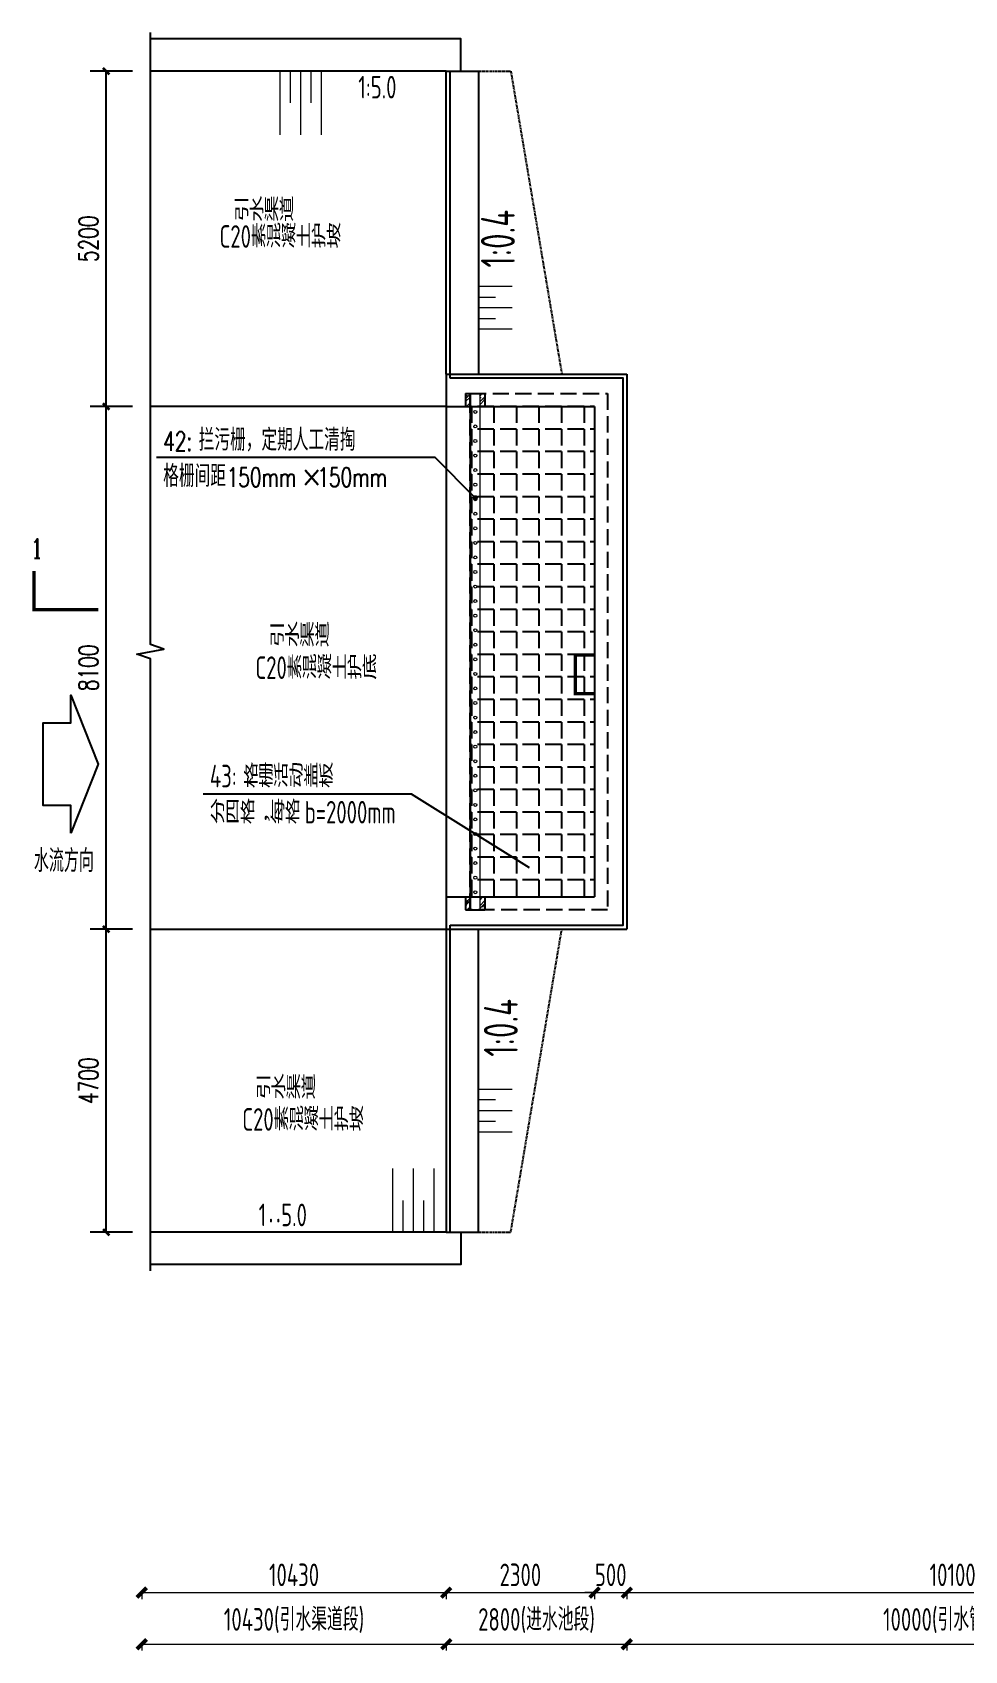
# Model space of a CAD drawing. Header units: millimetres. Extents: x 1742399 to 4898386, y 2481636 to 5226310.
# Drawn here: x 2389192 to 2403643, y 2579899 to 2604984 of the extents above; entities that cross this region are included whole.
import ezdxf
from ezdxf.enums import TextEntityAlignment as Align

# ---------------------------------------------------------------- set-up
doc = ezdxf.new("R2010")
doc.units = ezdxf.units.MM
doc.header["$LTSCALE"] = 1000
doc.linetypes.add('DASH', pattern=[0.35, 0.25, -0.1])
doc.linetypes.add('DASHED', pattern=[0.75, 0.5, -0.25])
for name, color, linetype in [('1', 1, 'Continuous'), ('AXIS', 3, 'Continuous'), ('BZ', 7, 'Continuous'), ('DIM_LEAD', 3, 'Continuous'), ('DIM_SYMB', 3, 'Continuous'), ('DXPM', 4, 'Continuous'), ('PUB_DIM', 3, 'Continuous'), ('YHG_粗线', 6, 'Continuous'), ('YHJ_剖面_梁板', 4, 'Continuous'), ('断面标高标注', 3, 'Continuous'), ('细线', 4, 'Continuous'), ('轮廓线', 2, 'Continuous'), ('附属构件', 6, 'Continuous')]:
    doc.layers.add(name, color=color, linetype=linetype)
doc.layers.add('文字', color=4, linetype='Continuous', lineweight=0)
doc.styles.add('_TCH_DIM', font='SIMPLEX', dxfattribs={"bigfont": 'GBCBIG'})
doc.styles.add('_TCH_DIM_T3', font='SIMPLEX', dxfattribs={"width": 0.705882, "bigfont": 'GBCBIG'})
doc.styles.add('_TCH_LABEL', font='COMPLEX', dxfattribs={"bigfont": 'GBCBIG'})
doc.styles.add('TSSD_Rein', font='TSSDENG', dxfattribs={"width": 0.7, "bigfont": '@1HZTXT'})
doc.styles.add('TSSD_REIN_T3', font='tssdeng.shx', dxfattribs={"width": 0.7, "bigfont": 'hztxt.shx'})
doc.styles.add('设计文字', font='ecidi_romand.shx', dxfattribs={"width": 0.8, "height": 3.5, "bigfont": 'ecidi_hzfs.shx'})
doc.dimstyles.new('_TCH_ARCH&&100', dxfattribs={"dimtxt": 350, "dimasz": 150, "dimexe": 100, "dimexo": 200, "dimgap": 100, "dimtad": 1, "dimdec": 0, "dimzin": 0, "dimdsep": 46, "dimtxsty": 'TSSD_REIN_T3', "dimblk": 'ARCHTICK', "dimcen": 0.09, "dimclrt": 7, "dimazin": 2, "dimtfac": 1, "dimtdec": 0, "dimtix": 1, "dimtmove": 2, "dimatfit": 3, "dimfxl": 1, "dimfxlon": 1, "dimtolj": 1, "dimtzin": 0, "dimlwd": 18, "dimlwe": 18, "dimarcsym": 0})
doc.dimstyles.new('_TCH_ARCH_M_M&&100', dxfattribs={"dimtxt": 297.5, "dimasz": 100, "dimexe": 250, "dimexo": 300, "dimgap": 126.25, "dimtad": 1, "dimdec": 0, "dimzin": 0, "dimdsep": 46, "dimtxsty": '_TCH_DIM_T3', "dimblk": 'ARCHTICK', "dimcen": 0.09, "dimclrt": 7, "dimazin": 2, "dimtfac": 1, "dimtdec": 0, "dimtix": 1, "dimtmove": 2, "dimatfit": 3, "dimfxl": 75, "dimtolj": 1, "dimtzin": 0, "dimarcsym": 0})

# ---------------------------------------------------------------- blocks, each defined once
blk = doc.blocks.new('_ArchTick')
at = {"color": 0, "linetype": 'ByBlock', "const_width": 0.4}
blk.add_lwpolyline([(-0.5, -0.5), (0.5, 0.5)], dxfattribs=at)
blk = doc.blocks.new('*D976')
at = {"layer": 'Defpoints', "color": 0, "transparency": 16777216}
for p in [(2390336, 2604384), (2391042, 2604384), (2391042, 2599184)]:
    blk.add_point(p, dxfattribs=at)
at = {"layer": 'PUB_DIM', "color": 0, "lineweight": -2, "transparency": 16777216}
for p, q in [((2390742, 2604384), (2390086, 2604384)), ((2390336, 2599184), (2390336, 2604384)), ((2390742, 2599184), (2390086, 2599184))]:
    blk.add_line(p, q, dxfattribs=at)
at = {"layer": 'PUB_DIM', "color": 0, "lineweight": -2, "transparency": 16777216, "xscale": 100, "yscale": 100, "zscale": 100}
for p, rotation in [((2390336, 2604384), 90), ((2390336, 2599184), 270)]:
    blk.add_blockref('_ArchTick', p, dxfattribs=dict(at, rotation=rotation))
at = {"layer": 'PUB_DIM', "color": 7, "transparency": 16777216, "insert": (2390061, 2601784), "char_height": 297.5, "attachment_point": 5, "rotation": 90, "style": '_TCH_DIM_T3'}
blk.add_mtext('\\A1;5200', dxfattribs=at)
blk = doc.blocks.new('*D977')
at = {"layer": 'Defpoints', "color": 0, "transparency": 16777216}
for p in [(2390336, 2599184), (2391042, 2599184), (2391042, 2591084)]:
    blk.add_point(p, dxfattribs=at)
at = {"layer": 'PUB_DIM', "color": 0, "lineweight": -2, "transparency": 16777216}
for p, q in [((2390742, 2599184), (2390086, 2599184)), ((2390336, 2591084), (2390336, 2599184)), ((2390742, 2591084), (2390086, 2591084))]:
    blk.add_line(p, q, dxfattribs=at)
at = {"layer": 'PUB_DIM', "color": 0, "lineweight": -2, "transparency": 16777216, "xscale": 100, "yscale": 100, "zscale": 100}
for p, rotation in [((2390336, 2599184), 90), ((2390336, 2591084), 270)]:
    blk.add_blockref('_ArchTick', p, dxfattribs=dict(at, rotation=rotation))
at = {"layer": 'PUB_DIM', "color": 7, "transparency": 16777216, "insert": (2390061, 2595134), "char_height": 297.5, "attachment_point": 5, "rotation": 90, "style": '_TCH_DIM_T3'}
blk.add_mtext('\\A1;8100', dxfattribs=at)
blk = doc.blocks.new('*D931')
at = {"layer": 'Defpoints', "color": 0, "transparency": 16777216}
for p in [(2390336, 2591084), (2391042, 2591084), (2391042, 2586384)]:
    blk.add_point(p, dxfattribs=at)
at = {"layer": 'PUB_DIM', "color": 0, "lineweight": -2, "transparency": 16777216}
for p, q in [((2390742, 2591084), (2390086, 2591084)), ((2390336, 2586384), (2390336, 2591084)), ((2390742, 2586384), (2390086, 2586384))]:
    blk.add_line(p, q, dxfattribs=at)
at = {"layer": 'PUB_DIM', "color": 0, "lineweight": -2, "transparency": 16777216, "xscale": 100, "yscale": 100, "zscale": 100}
for p, rotation in [((2390336, 2591084), 90), ((2390336, 2586384), 270)]:
    blk.add_blockref('_ArchTick', p, dxfattribs=dict(at, rotation=rotation))
at = {"layer": 'PUB_DIM', "color": 7, "transparency": 16777216, "insert": (2390061, 2588734), "char_height": 297.5, "attachment_point": 5, "rotation": 90, "style": '_TCH_DIM_T3'}
blk.add_mtext('\\A1;4700', dxfattribs=at)
blk = doc.blocks.new('*D932')
at = {"layer": 'AXIS', "color": 0, "lineweight": 18, "transparency": 16777216}
for p, q in [((2390888, 2580800), (2390888, 2580699)), ((2390888, 2580799), (2395607, 2580799)), ((2395607, 2580800), (2395607, 2580699))]:
    blk.add_line(p, q, dxfattribs=at)
at = {"layer": 'Defpoints', "color": 0, "transparency": 16777216}
for p in [(2390888, 2582197), (2395607, 2582197), (2395607, 2580799)]:
    blk.add_point(p, dxfattribs=at)
at = {"layer": 'AXIS', "color": 0, "lineweight": 18, "transparency": 16777216, "xscale": 150, "yscale": 150, "zscale": 150, "rotation": 180}
blk.add_blockref('_ArchTick', (2390888, 2580799), dxfattribs=at)
at = {"layer": 'AXIS', "color": 0, "lineweight": 18, "transparency": 16777216, "xscale": 150, "yscale": 150, "zscale": 150}
blk.add_blockref('_ArchTick', (2395607, 2580799), dxfattribs=at)
at = {"layer": 'AXIS', "color": 7, "transparency": 16777216, "insert": (2393248, 2581074), "char_height": 350, "attachment_point": 5, "style": 'TSSD_REIN_T3'}
blk.add_mtext('\\A1;10430', dxfattribs=at)
blk = doc.blocks.new('*D933')
at = {"layer": 'AXIS', "color": 0, "lineweight": 18, "transparency": 16777216}
for p, q in [((2395607, 2580800), (2395607, 2580699)), ((2395607, 2580799), (2397907, 2580799)), ((2397907, 2580800), (2397907, 2580699))]:
    blk.add_line(p, q, dxfattribs=at)
at = {"layer": 'Defpoints', "color": 0, "transparency": 16777216}
for p in [(2395607, 2582197), (2397907, 2582197), (2397907, 2580799)]:
    blk.add_point(p, dxfattribs=at)
at = {"layer": 'AXIS', "color": 0, "lineweight": 18, "transparency": 16777216, "xscale": 150, "yscale": 150, "zscale": 150, "rotation": 180}
blk.add_blockref('_ArchTick', (2395607, 2580799), dxfattribs=at)
at = {"layer": 'AXIS', "color": 0, "lineweight": 18, "transparency": 16777216, "xscale": 150, "yscale": 150, "zscale": 150}
blk.add_blockref('_ArchTick', (2397907, 2580799), dxfattribs=at)
at = {"layer": 'AXIS', "color": 7, "transparency": 16777216, "insert": (2396757, 2581074), "char_height": 350, "attachment_point": 5, "style": 'TSSD_REIN_T3'}
blk.add_mtext('\\A1;2300', dxfattribs=at)
blk = doc.blocks.new('*D934')
at = {"layer": 'AXIS', "color": 0, "lineweight": 18, "transparency": 16777216}
for p, q in [((2397907, 2580799), (2397757, 2580799)), ((2397907, 2580800), (2397907, 2580699)), ((2397907, 2580799), (2398407, 2580799)), ((2398407, 2580800), (2398407, 2580699)), ((2398407, 2580799), (2398557, 2580799))]:
    blk.add_line(p, q, dxfattribs=at)
at = {"layer": 'Defpoints', "color": 0, "transparency": 16777216}
for p in [(2397907, 2582197), (2398407, 2582197), (2398407, 2580799)]:
    blk.add_point(p, dxfattribs=at)
at = {"layer": 'AXIS', "color": 0, "lineweight": 18, "transparency": 16777216, "xscale": 150, "yscale": 150, "zscale": 150}
blk.add_blockref('_ArchTick', (2397907, 2580799), dxfattribs=at)
at = {"layer": 'AXIS', "color": 0, "lineweight": 18, "transparency": 16777216, "xscale": 150, "yscale": 150, "zscale": 150, "rotation": 180}
blk.add_blockref('_ArchTick', (2398407, 2580799), dxfattribs=at)
at = {"layer": 'AXIS', "color": 7, "transparency": 16777216, "insert": (2398157, 2581074), "char_height": 350, "attachment_point": 5, "style": 'TSSD_REIN_T3'}
blk.add_mtext('\\A1;500', dxfattribs=at)
blk = doc.blocks.new('*D935')
at = {"layer": 'AXIS', "color": 0, "lineweight": 18, "transparency": 16777216}
for p, q in [((2398407, 2580800), (2398407, 2580699)), ((2398407, 2580799), (2408507, 2580799)), ((2408507, 2580800), (2408507, 2580699))]:
    blk.add_line(p, q, dxfattribs=at)
at = {"layer": 'Defpoints', "color": 0, "transparency": 16777216}
for p in [(2398407, 2582197), (2408507, 2582197), (2408507, 2580799)]:
    blk.add_point(p, dxfattribs=at)
at = {"layer": 'AXIS', "color": 0, "lineweight": 18, "transparency": 16777216, "xscale": 150, "yscale": 150, "zscale": 150, "rotation": 180}
blk.add_blockref('_ArchTick', (2398407, 2580799), dxfattribs=at)
at = {"layer": 'AXIS', "color": 0, "lineweight": 18, "transparency": 16777216, "xscale": 150, "yscale": 150, "zscale": 150}
blk.add_blockref('_ArchTick', (2408507, 2580799), dxfattribs=at)
at = {"layer": 'AXIS', "color": 7, "transparency": 16777216, "insert": (2403457, 2581074), "char_height": 350, "attachment_point": 5, "style": 'TSSD_REIN_T3'}
blk.add_mtext('\\A1;10100', dxfattribs=at)
blk = doc.blocks.new('*D945')
at = {"layer": 'AXIS', "color": 0, "lineweight": 18, "transparency": 16777216}
for p, q in [((2390888, 2580000), (2390888, 2579899)), ((2390888, 2579999), (2395607, 2579999)), ((2395607, 2580000), (2395607, 2579899))]:
    blk.add_line(p, q, dxfattribs=at)
at = {"layer": 'Defpoints', "color": 0, "transparency": 16777216}
for p in [(2390888, 2582197), (2395607, 2582197), (2395607, 2579999)]:
    blk.add_point(p, dxfattribs=at)
at = {"layer": 'AXIS', "color": 0, "lineweight": 18, "transparency": 16777216, "xscale": 150, "yscale": 150, "zscale": 150, "rotation": 180}
blk.add_blockref('_ArchTick', (2390888, 2579999), dxfattribs=at)
at = {"layer": 'AXIS', "color": 0, "lineweight": 18, "transparency": 16777216, "xscale": 150, "yscale": 150, "zscale": 150}
blk.add_blockref('_ArchTick', (2395607, 2579999), dxfattribs=at)
at = {"layer": 'AXIS', "color": 7, "transparency": 16777216, "insert": (2393248, 2580366), "char_height": 350, "attachment_point": 5, "style": 'TSSD_REIN_T3'}
blk.add_mtext('\\A1;10430(引水渠道段)', dxfattribs=at)
blk = doc.blocks.new('*D946')
at = {"layer": 'AXIS', "color": 0, "lineweight": 18, "transparency": 16777216}
for p, q in [((2395607, 2580000), (2395607, 2579899)), ((2395607, 2579999), (2398407, 2579999)), ((2398407, 2580000), (2398407, 2579899))]:
    blk.add_line(p, q, dxfattribs=at)
at = {"layer": 'Defpoints', "color": 0, "transparency": 16777216}
for p in [(2395607, 2582197), (2398407, 2582197), (2398407, 2579999)]:
    blk.add_point(p, dxfattribs=at)
at = {"layer": 'AXIS', "color": 0, "lineweight": 18, "transparency": 16777216, "xscale": 150, "yscale": 150, "zscale": 150, "rotation": 180}
blk.add_blockref('_ArchTick', (2395607, 2579999), dxfattribs=at)
at = {"layer": 'AXIS', "color": 0, "lineweight": 18, "transparency": 16777216, "xscale": 150, "yscale": 150, "zscale": 150}
blk.add_blockref('_ArchTick', (2398407, 2579999), dxfattribs=at)
at = {"layer": 'AXIS', "color": 7, "transparency": 16777216, "insert": (2397007, 2580366), "char_height": 350, "attachment_point": 5, "style": 'TSSD_REIN_T3'}
blk.add_mtext('\\A1;2800(进水池段)', dxfattribs=at)
blk = doc.blocks.new('*D947')
at = {"layer": 'AXIS', "color": 0, "lineweight": 18, "transparency": 16777216}
for p, q in [((2398407, 2580000), (2398407, 2579899)), ((2398407, 2579999), (2408507, 2579999)), ((2408507, 2580000), (2408507, 2579899))]:
    blk.add_line(p, q, dxfattribs=at)
at = {"layer": 'Defpoints', "color": 0, "transparency": 16777216}
for p in [(2398407, 2582197), (2408507, 2582197), (2408507, 2579999)]:
    blk.add_point(p, dxfattribs=at)
at = {"layer": 'AXIS', "color": 0, "lineweight": 18, "transparency": 16777216, "xscale": 150, "yscale": 150, "zscale": 150, "rotation": 180}
blk.add_blockref('_ArchTick', (2398407, 2579999), dxfattribs=at)
at = {"layer": 'AXIS', "color": 0, "lineweight": 18, "transparency": 16777216, "xscale": 150, "yscale": 150, "zscale": 150}
blk.add_blockref('_ArchTick', (2408507, 2579999), dxfattribs=at)
at = {"layer": 'AXIS', "color": 7, "transparency": 16777216, "insert": (2403457, 2580366), "char_height": 350, "attachment_point": 5, "style": 'TSSD_REIN_T3'}
blk.add_mtext('\\A1;10000(引水管道段)', dxfattribs=at)

msp = doc.modelspace()

# ---------------------------------------------------------------- hatches: boundary and pattern name
at = {"layer": '细线', "linetype": 'Continuous', "lineweight": 0, "ltscale": 0.5}
h = msp.add_hatch(dxfattribs=at)
h.set_pattern_fill('AR-CONC', color=8, angle=-180)
h.set_pattern_definition([(230, (2401084.58, 2533313.74), (-182.18467, 15.9391), [19.05, -209.55]), (175, (2401084.58, 2533313.74), (35.2434, -191.05685), [15.24, -167.6406]), (280.45144, (2401069.4, 2533315.06), (-146.94125, -175.11775), [16.19, -178.09024]), (226.1842, (2401084.58, 2533262.94), (-271.07904, 42.0423), [28.575, -314.325]), (276.63556, (2401062, 2533266.44), (-237.4041, -247.4261), [24.285, -267.1356]), (171.18415, (2401084.58, 2533262.94), (-237.4041, -247.4261), [22.86, -251.4597]), (201, (2401059.18, 2533275.64), (-151.6144, 102.2652), [19.05, -209.55]), (146, (2401059.18, 2533275.64), (-61.80203, -184.18797), [15.24, -167.64]), (251.45144, (2401046.54, 2533284.16), (-213.4164, -81.92277), [16.19, -178.08994]), (217.5, (2401084.58, 2533313.736), (-3.088603, -84.55504), [0, -165.608, 0, -170.18, 0, -168.275]), (187.5, (2401084.58, 2533313.74), (-66.81966, -100.18057), [0, -97.028, 0, -161.798, 0, -64.135]), (147.5, (2401141.22, 2533313.736), (-135.590595, 5.728744), [0, -63.5, 0, -198.12, 0, -262.89]), (137.5, (2401166.62, 2533313.74), (-148.12918, -25.4265), [0, -82.55, 0, -131.572, 0, -186.69])])
h.paths.add_polyline_path([(2396207.5, 2599384.1), (2396127.2, 2599384.1), (2396127.2, 2599184.1), (2396207.5, 2599184.1)])
h.paths.add_polyline_path([(2395977.2, 2599384.1), (2395907.5, 2599384.1), (2395907.5, 2599184.1), (2395977.2, 2599184.1)])
h = msp.add_hatch(dxfattribs=at)
h.set_pattern_fill('ANSI32', color=8, scale=10, angle=-180)
h.set_pattern_definition([(225, (2401084.58, 2533313.74), (67.35192, -67.35192), []), (225, (2401039.68, 2533313.74), (67.35192, -67.35192), [])])
h.paths.add_polyline_path([(2395977.2, 2599384.1), (2395907.5, 2599384.1), (2395907.5, 2599184.1), (2395977.2, 2599184.1)])
h.paths.add_polyline_path([(2396207.5, 2599384.1), (2396127.2, 2599384.1), (2396127.2, 2599184.1), (2396207.5, 2599184.1)])
h = msp.add_hatch(dxfattribs=at)
h.set_pattern_fill('AR-CONC', color=8, angle=-180)
h.set_pattern_definition([(230, (2401084.58, 2546113.74), (-182.18467, 15.9391), [19.05, -209.55]), (175, (2401084.58, 2546113.74), (35.2434, -191.05685), [15.24, -167.6406]), (280.45144, (2401069.4, 2546115.06), (-146.94125, -175.11775), [16.19, -178.09024]), (226.1842, (2401084.58, 2546062.94), (-271.079, 42.0423), [28.575, -314.325]), (276.63556, (2401062, 2546066.44), (-237.4041, -247.4261), [24.285, -267.1356]), (171.18415, (2401084.58, 2546062.94), (-237.4041, -247.4261), [22.86, -251.4597]), (201, (2401059.18, 2546075.64), (-151.6144, 102.2652), [19.05, -209.55]), (146, (2401059.18, 2546075.64), (-61.802, -184.188), [15.24, -167.64]), (251.45144, (2401046.54, 2546084.16), (-213.4164, -81.9228), [16.19, -178.08994]), (217.5, (2401084.58, 2546113.736), (-3.0886, -84.55504), [0, -165.608, 0, -170.18, 0, -168.275]), (187.5, (2401084.58, 2546113.74), (-66.81966, -100.18057), [0, -97.028, 0, -161.798, 0, -64.135]), (147.5, (2401141.22, 2546113.736), (-135.5906, 5.72874), [0, -63.5, 0, -198.12, 0, -262.89]), (137.5, (2401166.62, 2546113.74), (-148.12918, -25.4265), [0, -82.55, 0, -131.572, 0, -186.69])])
h.paths.add_polyline_path([(2396207.5, 2591584.1), (2396127.2, 2591584.1), (2396127.2, 2591384.1), (2396207.5, 2591384.1)])
h.paths.add_polyline_path([(2395977.2, 2591584.1), (2395907.5, 2591584.1), (2395907.5, 2591384.1), (2395977.2, 2591384.1)])
h = msp.add_hatch(dxfattribs=at)
h.set_pattern_fill('ANSI32', color=8, scale=10, angle=-180)
h.set_pattern_definition([(225, (2401084.58, 2546113.74), (67.35192, -67.35192), []), (225, (2401039.68, 2546113.74), (67.35192, -67.35192), [])])
h.paths.add_polyline_path([(2395977.2, 2591584.1), (2395907.5, 2591584.1), (2395907.5, 2591384.1), (2395977.2, 2591384.1)])
h.paths.add_polyline_path([(2396207.5, 2591584.1), (2396127.2, 2591584.1), (2396127.2, 2591384.1), (2396207.5, 2591384.1)])
at = {"layer": '附属构件'}
h = msp.add_hatch(dxfattribs=at)
h.set_pattern_fill('ANGLE', color=256, scale=100, angle=-180)
h.set_pattern_definition([(180, (2653743.53, 2505584.12), (-1e-13, -349.25), [254, -95.25]), (270, (2653743.53, 2505584.12), (349.25, -1e-13), [254, -95.25])])
h.paths.add_polyline_path([(2397907.5, 2599184.1), (2395977.2, 2599184.1), (2395977.2, 2591584.1), (2397907.5, 2591584.1)])

# ---------------------------------------------------------------- linework, layer by layer
at = {"layer": '1', "color": 8}
for p, q in [((2395907.5, 2599384.1), (2396207.5, 2599384.1)), ((2395907.5, 2591384.1), (2396207.5, 2591384.1))]:
    msp.add_line(p, q, dxfattribs=at)
at = {"layer": 'AXIS'}
for p, q in [((2395435.7, 2598393.9), (2391115.4, 2598393.9)), ((2396057.8, 2597770.3), (2395435.7, 2598393.9))]:
    msp.add_line(p, q, dxfattribs=at)
at = {"layer": 'AXIS', "const_width": 40}
msp.add_lwpolyline([(2396071.9, 2597756.1, 1), (2396043.7, 2597784.4, 1)], format="xyb", close=True, dxfattribs=at)
at = {"layer": 'BZ', "flags": 128}
msp.add_lwpolyline([(2389785.7, 2592570.6), (2389785.7, 2592998), (2389358.3, 2592998), (2389358.3, 2594280.2), (2389785.7, 2594280.2), (2389785.7, 2594707.6), (2390213.1, 2593639.1)], close=True, dxfattribs=at)
at = {"layer": 'DIM_LEAD'}
for p, q in [((2395069.4, 2593175.7), (2391838.2, 2593175.7)), ((2396900.4, 2592032.5), (2395069.4, 2593175.7))]:
    msp.add_line(p, q, dxfattribs=at)
at = {"layer": 'DIM_SYMB', "color": 8}
msp.add_lwpolyline([(2391021.6, 2585784.1), (2391021.6, 2595271.6), (2390811.6, 2595348), (2391231.6, 2595422.1), (2391021.6, 2595496.6), (2391021.6, 2604984.1)], dxfattribs=at)
at = {"layer": 'DIM_SYMB', "const_width": 50}
msp.add_lwpolyline([(2389216.5, 2596634.1), (2389216.5, 2596034.1), (2390216.5, 2596034.1)], dxfattribs=at)
at = {"layer": 'DXPM', "color": 8, "linetype": 'DASHED', "ltscale": 0.03, "flags": 128}
for points in [[(2396107.5, 2604384.1), (2396607.5, 2604384.1), (2397399.3, 2599684.1)], [(2396107.5, 2586384.1), (2396607.5, 2586384.1), (2397399.3, 2591084.1)]]:
    msp.add_lwpolyline(points, dxfattribs=at)
at = {"layer": 'YHG_粗线', "color": 8}
for points in [[(2395667.5, 2599624.1), (2395667.5, 2604384.1)], [(2395667.5, 2591144.1), (2398347.5, 2591144.1), (2398347.5, 2599624.1), (2395667.5, 2599624.1)], [(2395667.5, 2586384.1), (2395667.5, 2591144.1)]]:
    msp.add_lwpolyline(points, dxfattribs=at)
at = {"layer": 'YHJ_剖面_梁板', "color": 8, "const_width": 50}
msp.add_lwpolyline([(2397907.5, 2595334.1), (2397607.5, 2595334.1), (2397607.5, 2594734.1), (2397907.5, 2594734.1)], dxfattribs=at)
at = {"layer": '文字', "color": 8}
for p, q in [((2393032.2, 2603395.3), (2393032.2, 2604384.1)), ((2393192.5, 2603889.7), (2393192.5, 2604384.1)), ((2393352.8, 2603395.3), (2393352.8, 2604384.1)), ((2393513.2, 2603889.7), (2393513.2, 2604384.1)), ((2393673.5, 2603395.3), (2393673.5, 2604384.1)), ((2396631.2, 2601045.5), (2396107.5, 2601045.5)), ((2396369.3, 2600876.4), (2396107.5, 2600876.4)), ((2396631.2, 2600713.8), (2396107.5, 2600713.8)), ((2396369.3, 2600544.7), (2396107.5, 2600544.7)), ((2396631.2, 2600382.1), (2396107.5, 2600382.1)), ((2396631.2, 2588598.2), (2396107.5, 2588598.2)), ((2396369.3, 2588435.6), (2396107.5, 2588435.6)), ((2396631.2, 2588266.4), (2396107.5, 2588266.4)), ((2396369.3, 2588103.8), (2396107.5, 2588103.8)), ((2396631.2, 2587934.7), (2396107.5, 2587934.7)), ((2394772.9, 2587372.8), (2394772.9, 2586384.1)), ((2395093.5, 2587372.8), (2395093.5, 2586384.1)), ((2395414.1, 2587372.8), (2395414.1, 2586384.1)), ((2394933.2, 2586878.4), (2394933.2, 2586384.1)), ((2395253.8, 2586878.4), (2395253.8, 2586384.1))]:
    msp.add_line(p, q, dxfattribs=at)
at = {"layer": '轮廓线', "color": 8}
for p, q in [((2395607.5, 2599684.1), (2398407.5, 2599684.1)), ((2398407.5, 2599684.1), (2398407.5, 2591084.1)), ((2395607.5, 2599184.1), (2391021.6, 2599184.1)), ((2395607.5, 2599184.1), (2397907.5, 2599184.1)), ((2397907.5, 2599184.1), (2397907.5, 2591584.1)), ((2395607.5, 2591584.1), (2397907.5, 2591584.1)), ((2391021.6, 2591084.1), (2395607.5, 2591084.1)), ((2395607.5, 2591084.1), (2398407.5, 2591084.1))]:
    msp.add_line(p, q, dxfattribs=at)
for points in [[(2395833.5, 2604384.1), (2395833.5, 2604884.1), (2391021.6, 2604884.1)], [(2395607.5, 2604384.1), (2391021.6, 2604384.1)], [(2395607.5, 2599684.1), (2395607.5, 2604384.1), (2396107.5, 2604384.1), (2396107.5, 2599684.1)], [(2395607.5, 2599684.1), (2395607.5, 2591084.1)], [(2395907.5, 2599384.1), (2395907.5, 2599184.1)], [(2396207.5, 2599384.1), (2396207.5, 2599184.1)], [(2395907.5, 2591584.1), (2395907.5, 2591384.1)], [(2396207.5, 2591584.1), (2396207.5, 2591384.1)], [(2395607.5, 2591084.1), (2395607.5, 2586384.1), (2396107.5, 2586384.1), (2396107.5, 2591084.1)], [(2395607.5, 2586384.1), (2391021.6, 2586384.1)], [(2395833.5, 2586384.1), (2395833.5, 2585884.1), (2391021.6, 2585884.1)]]:
    msp.add_lwpolyline(points, dxfattribs=at)
at = {"layer": '轮廓线', "color": 8, "flags": 128}
for points in [[(2395607.5, 2599684.1), (2398407.5, 2599684.1)], [(2395607.5, 2591084.1), (2398407.5, 2591084.1)]]:
    msp.add_lwpolyline(points, dxfattribs=at)
at = {"layer": '附属构件', "lineweight": -3}
msp.add_line((2395977.2, 2599384.1), (2395977.2, 2591384.1), dxfattribs=at)
at = {"layer": '附属构件', "lineweight": 0, "ltscale": 1000}
msp.add_line((2396127.2, 2599384.1), (2396127.2, 2591384.1), dxfattribs=at)
at = {"layer": '附属构件', "color": 8, "linetype": 'DASH'}
msp.add_lwpolyline([(2395977.2, 2599384.1), (2398107.5, 2599384.1), (2398107.5, 2591384.1), (2395977.2, 2591384.1)], close=True, dxfattribs=at)
at = {"layer": '附属构件', "lineweight": 0}
for centre in [(2396057.5, 2599101), (2396057.5, 2598875.3), (2396057.5, 2598649.7), (2396057.5, 2598424.1), (2396057.5, 2598198.5), (2396057.5, 2597972.8), (2396057.5, 2597747.2), (2396057.5, 2597521.6), (2396057.5, 2597296), (2396057.5, 2597070.3), (2396057.5, 2596844.7), (2396057.5, 2596619.1), (2396057.5, 2596393.5), (2396057.5, 2596167.9), (2396057.5, 2595942.2), (2396057.5, 2595716.6), (2396057.5, 2595491), (2396057.5, 2595265.4), (2396057.5, 2595039.7), (2396057.5, 2594814.1), (2396057.5, 2594588.5), (2396057.5, 2594362.9), (2396057.5, 2594137.2), (2396057.5, 2593911.6), (2396057.5, 2593686), (2396057.5, 2593460.4), (2396057.5, 2593234.7), (2396057.5, 2593009.1), (2396057.5, 2592783.5), (2396057.5, 2592557.9), (2396057.5, 2592332.2), (2396057.5, 2592106.6), (2396057.5, 2591881), (2396057.5, 2591655.4)]:
    msp.add_circle(centre, 23.1, dxfattribs=at)

# ---------------------------------------------------------------- texts
at = {"color": 8, "style": 'TSSD_Rein', "width": 0.7}
for s, p in [('1:5.0', (2394835.9, 2604134.8)), ('1：5.0', (2393447.9, 2586652.8))]:
    msp.add_text(s, height=350, dxfattribs=at).set_placement(p, align=Align.MIDDLE_RIGHT)
for s, p in [('引水渠道', (2392316.5, 2602057.8)), ('C20素混凝土护坡', (2392093.1, 2601645.3)), ('引水渠道', (2392867.5, 2595462.6)), ('C20素混凝土护底', (2392648.7, 2594961.3)), ('引水渠道', (2392654.8, 2588452.8)), ('C20素混凝土护坡', (2392445, 2587958.3))]:
    msp.add_text(s, height=350, dxfattribs=at).set_placement(p)
for p in [(2396408.5, 2602233.6), (2396454.1, 2590001.8)]:
    msp.add_text('1:0.4', height=525, rotation=90, dxfattribs=at).set_placement(p, align=Align.MIDDLE_RIGHT)
at = {"layer": 'AXIS', "color": 7, "style": '_TCH_DIM', "width": 0.705882}
for s, p in [('42:', (2391220.4, 2598498.9)), ('150mm', (2392203.3, 2597938.9)), ('150mm', (2393609.1, 2597938.9))]:
    msp.add_text(s, height=297.5, dxfattribs=at).set_placement(p)
at = {"layer": 'AXIS', "color": 7, "style": '_TCH_DIM'}
for s, height, p in [('拦污栅，定期人工清掏', 337.59, (2391770.4, 2598498.9)), ('格栅间距', 337.59, (2391220.4, 2597938.9)), ('×', 337.6, (2393363.3, 2597938.9))]:
    msp.add_text(s, height=height, dxfattribs=at).set_placement(p)
at = {"layer": 'DIM_LEAD', "color": 7, "style": 'TSSD_Rein', "width": 0.7}
for s, p in [('43:', (2391943.2, 2593280.7)), ('格栅活动盖板', (2392461.5, 2593280.7)), ('分四格，每格', (2391943.2, 2592720.7)), ('b=2000mm', (2393413.2, 2592720.7))]:
    msp.add_text(s, height=350, dxfattribs=at).set_placement(p)
at = {"layer": 'DIM_SYMB', "color": 7, "style": '_TCH_LABEL', "width": 0.705882}
msp.add_text('1', height=297.5, dxfattribs=at).set_placement((2389171.5, 2596835.3))
at = {"layer": '断面标高标注', "lineweight": 13, "style": '设计文字', "width": 0.7}
msp.add_text('水流方向', height=350, dxfattribs=at).set_placement((2389214.6, 2591968.7))

# ---------------------------------------------------------------- dimensions: what is measured, and where the dimension line sits
at = {"layer": 'AXIS'}
for p1, p2, distance, text, picture, middle in [((2390888, 2582196.9), (2395607.5, 2582196.9), -1397.6, '10430', '*D932', (2393247.7, 2581074.2)), ((2390888, 2582196.9), (2395607.5, 2582196.9), -2197.6, '10430(引水渠道段)', '*D945', (2393247.7, 2580365.9)), ((2395607.5, 2582196.9), (2398407.5, 2582196.9), -2197.6, '2800(进水池段)', '*D946', (2397007.5, 2580365.9)), ((2398407.5, 2582196.9), (2408507.5, 2582196.9), -2197.6, '10000(引水管道段)', '*D947', (2403457.5, 2580365.9))]:
    dim = msp.add_aligned_dim(p1=p1, p2=p2, distance=distance, text=text, dimstyle='_TCH_ARCH&&100', dxfattribs=at)
    dim.commit()
    dim.dimension.update_dxf_attribs({"geometry": picture, "text_midpoint": middle})
for p1, p2, picture, middle in [((2395607.5, 2582196.9), (2397907.5, 2582196.9), '*D933', (2396757.5, 2581074.2)), ((2397907.5, 2582196.9), (2398407.5, 2582196.9), '*D934', (2398157.5, 2581074.2)), ((2398407.5, 2582196.9), (2408507.5, 2582196.9), '*D935', (2403457.5, 2581074.2))]:
    dim = msp.add_aligned_dim(p1=p1, p2=p2, distance=-1397.6, dimstyle='_TCH_ARCH&&100', dxfattribs=at)
    dim.commit()
    dim.dimension.update_dxf_attribs({"geometry": picture, "text_midpoint": middle})
at = {"layer": 'PUB_DIM', "color": 8}
for p1, p2, picture, middle in [((2391041.8, 2599184.1), (2391041.8, 2604384.1), '*D976', (2390060.6, 2601784.1)), ((2391041.8, 2591084.1), (2391041.8, 2599184.1), '*D977', (2390060.6, 2595134.1)), ((2391041.8, 2586384.1), (2391041.8, 2591084.1), '*D931', (2390060.6, 2588734.1))]:
    dim = msp.add_aligned_dim(p1=p1, p2=p2, distance=706.2, dimstyle='_TCH_ARCH_M_M&&100', dxfattribs=at)
    dim.commit()
    dim.dimension.update_dxf_attribs({"geometry": picture, "text_midpoint": middle})

doc.saveas('drawing.dxf')
